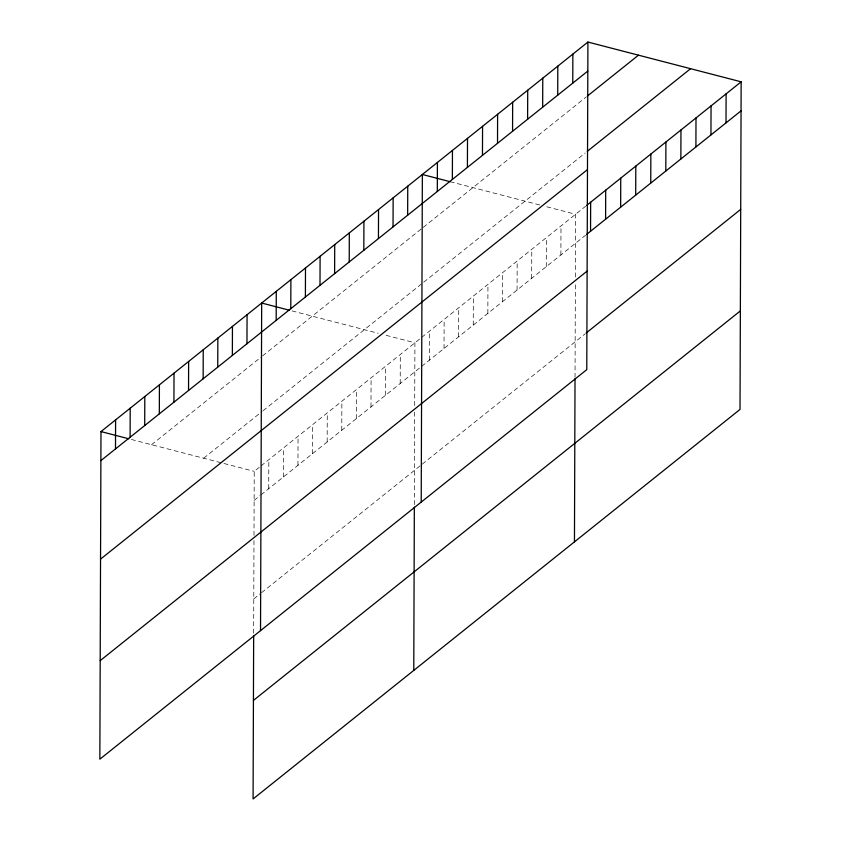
<?xml version="1.0" encoding="UTF-8"?>
<svg xmlns="http://www.w3.org/2000/svg" width="841" height="841" viewBox="0 0 841 841"><rect width="100%" height="100%" fill="white"/><g stroke="black" fill="none" stroke-linecap="round" stroke-linejoin="round"><path stroke-width="0.63" stroke-dasharray="4.21 3.15" d="M253.656 633.168L253.982 540.563M254.003 535.381L254.224 471.349L260.069 466.671M268.731 488.695L268.836 459.659M283.343 477.005L283.438 447.98M297.945 465.315L298.05 436.29M312.558 453.635L312.663 424.6M327.16 441.945L327.265 412.92M341.772 430.256L341.877 401.231M356.384 418.576L356.479 389.551M370.986 406.886L371.091 377.861M385.599 395.207L385.693 366.171M400.2 383.517L400.305 354.492M414.35 504.621L414.676 412.016M414.697 405.541L414.918 342.802L383.307 334.602M429.425 360.148L429.52 331.123M444.027 348.458L444.132 319.433M458.639 336.778L458.734 307.743M473.241 325.089L473.346 296.064M487.854 313.399L487.948 284.374M502.455 301.719L502.561 272.694M517.068 290.029L517.173 261.004M531.68 278.35L531.775 249.314M546.282 266.66L546.387 237.635M560.894 254.97L560.989 225.945M575.034 377.346L575.36 282.177M575.381 276.994L575.601 214.255L543.99 206.056M151.559 444.7L261.604 356.668M262.571 355.89L422.287 228.121M423.265 227.343L586.314 96.915M203.659 458.219L262.087 411.48M263.065 410.702L422.781 282.933M423.748 282.155L585.231 152.978M261.046 465.893L420.752 338.135M421.73 337.346L585.63 206.234M254.129 500.374L259.964 495.696M260.941 494.918L420.658 367.16M421.625 366.382L585.536 235.259M253.782 598.908L260.594 593.452M261.572 592.674L421.288 464.905M422.256 464.127L585.189 333.793M450.177 181.709L542.729 205.73M292.016 310.907L378.25 333.288M131.333 439.454L254.224 471.349"/><path stroke-width="1.26" d="M587.922 42.05L100.983 431.58L99.848 759.181L586.776 369.651L587.922 42.05L741.152 81.819L740.017 409.42L253.078 798.95L253.656 635.701M115.49 448.915L115.595 419.89M130.103 437.236L130.197 408.2M144.705 425.546L144.81 396.521M159.317 413.856L159.422 384.831M173.929 402.177L174.024 373.152M188.531 390.487L188.636 361.462M203.144 378.807L203.238 349.772M217.745 367.118L217.851 338.093M232.358 355.428L232.452 326.403M246.96 343.748L247.065 314.723M260.531 630.634L261.677 303.033L289.483 310.255M276.184 320.379L276.279 291.343M290.786 308.689L290.891 279.664M305.399 296.999L305.493 267.974M320 285.32L320.106 256.295M334.613 273.63L334.718 244.605M349.215 261.95L349.32 232.915M363.827 250.261L363.932 221.236M378.439 238.571L378.534 209.546M393.041 226.891L393.146 197.856M407.654 215.201L407.748 186.176M413.772 670.403L414.34 507.165M421.215 502.088L422.361 174.486L450.177 181.709M437.309 191.475L437.415 162.45M452.363 179.438L452.458 150.413M467.407 167.401L467.512 138.366M482.461 155.354L482.566 126.329M497.515 143.317L497.609 114.292M512.558 131.28L512.663 102.245M527.612 119.233L527.717 90.208M542.666 107.196L542.771 78.171M557.72 95.159L557.814 66.134M572.763 83.122L572.868 54.087M574.456 541.867L575.023 378.618M590.55 231.243L590.655 202.218M605.604 219.207L605.699 190.182M620.647 207.17L620.753 178.145M635.701 195.133L635.807 166.097M650.755 183.086L650.85 154.061M665.799 171.049L665.904 142.024M680.853 159.012L680.958 129.977M695.906 146.965L696.001 117.94M710.95 134.928L711.055 105.903M726.004 122.891L726.109 93.856M100.888 460.605L587.817 71.075M587.312 96.105L638.487 55.17M587.239 151.369L690.587 68.699M100.542 559.139L587.47 169.609M586.64 205.435L741.152 81.819M586.534 234.46L741.058 110.844M100.184 660.648L587.113 271.117M586.188 332.983L740.711 209.377M253.425 700.416L740.353 310.897M100.983 431.58L128.799 438.792"/></g></svg>
